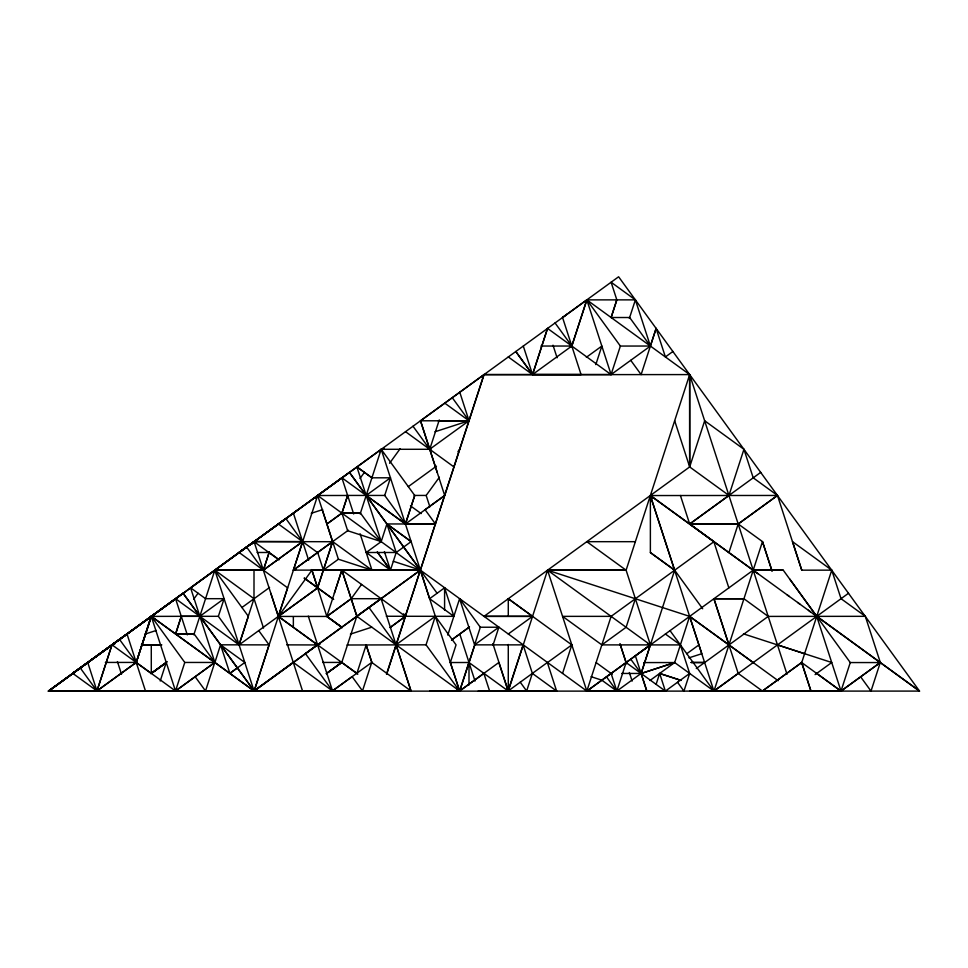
<?xml version="1.0" encoding="UTF-8"?>
<svg xmlns="http://www.w3.org/2000/svg" width="968" height="968" viewBox="0 0 968 968"><rect width="100%" height="100%" fill="white"/><g stroke="black" fill="none" stroke-linecap="round" stroke-linejoin="round"><path stroke-width="1.45" d="M444.59 610.324L444.602 587.806L429.611 598.696L420.318 570.176L356.793 616.265M468.996 685.041L469.008 662.523L474.961 644.349M508.273 644.482L508.273 691.067L547.561 570.176L626.102 570.188L650.399 644.894L641.106 673.45L616.822 691.079L601.842 680.189M508.285 616.338L508.285 598.708L571.822 644.894L562.541 673.425M341.123 626.853L326.845 616.434L341.849 570.152L357.035 616.858M48.436 690.97L151.335 616.386L181.306 616.326L175.607 633.992L194.132 633.967L214.872 662.487L220.571 644.821L269.08 644.882L254.136 691.116L420.354 570.164L437.1 593.251M347.645 495.471L341.922 513.088L326.93 524.003L341.922 513.125L347.645 495.471L317.649 495.519L315.774 497.988M366.194 552.498L396.19 552.498L390.467 570.104L366.194 552.498L381.198 541.608L386.91 523.954L435.455 523.99L425.085 509.725L444.736 495.471L484.073 374.64L689.652 374.592L787.008 674.273M286.734 644.87L317.625 644.954L278.361 616.434L317.625 587.915L239.084 644.87L175.559 598.684L151.262 616.301L136.234 662.427L96.945 690.934L72.697 673.317L151.274 616.289L184.779 662.451L214.787 662.451L175.511 690.983L111.961 644.797L96.969 690.983L145.466 690.958L126.977 633.895L97.042 655.76M111.985 644.809L96.969 690.958L80.199 667.86L72.721 673.365L119.487 639.376L136.234 662.427L96.945 690.922L87.701 662.427L72.733 673.365M154.13 615.418L151.274 616.35L136.21 662.572L150.512 672.917M135.847 663.685L151.298 616.338L254.064 691.031L214.835 570.152L254.112 541.584L302.645 541.656L293.389 570.116L420.414 570.14L349.4 472.36L317.649 495.507L315.943 497.879M160.228 681L166.242 662.451L150.778 673.692M181.306 616.338L175.583 633.967L194.132 633.967M195.149 676.717L205.518 690.983L214.787 662.463L175.511 690.983L184.779 662.451M193.806 634.839L214.835 570.152L263.356 570.164L302.609 541.632L285.875 518.558L278.385 523.978L318.085 552.958M212.996 572.584L214.751 570.176L248.365 616.338L239.084 644.87L218.369 616.313L224.104 598.684L205.555 598.684L190.551 587.77L214.787 570.116M238.999 644.857L253.991 598.708L254.015 570.2M263.393 570.091L269.298 551.917L263.393 570.091L214.823 570.152L254.027 598.708L263.526 628.075M360.096 533.767L371.93 570.104L338.389 559.226L317.649 495.483L254.124 691.14L48.545 691.164L919.527 691.091L618.612 276.775L48.569 691.176L51.401 690.293M342.309 627.688L326.845 616.434L311.732 569.595L317.625 587.794L332.653 541.584L371.894 570.128M317.625 587.794L332.629 541.596L293.401 570.104L296.232 569.196M334.347 593.239L341.825 570.176M360.156 513.972L381.186 449.285L383.994 448.365M435.443 523.99L405.459 523.99L384.707 495.447L390.455 477.805L371.906 477.817L356.902 466.915L381.211 541.608L347.657 530.73L341.922 513.088L360.459 513.088L381.198 541.608M327.499 672.808L341.777 662.427L356.805 616.277L459.57 690.995L456.714 690.075M356.853 673.522L366.134 645.003L372.111 663.104M293.389 513.125L341.922 477.805L405.423 523.966L414.727 495.459L381.198 449.297L379.42 451.717M439.278 419.93L429.731 449.297L412.997 426.222M371.748 662.415L362.492 690.91L352.134 676.644L332.508 690.874L371.748 662.415L410.976 690.958L253.991 690.91L293.268 662.378L332.532 690.934L308.296 616.144M386.486 674.2L483.915 374.58M386.813 673.861L405.011 617.814M459.57 690.995L426.041 644.821L435.31 616.301L453.871 616.338L444.602 587.806M447.773 635.068L459.594 598.708L480.309 627.228L498.847 627.228L493.123 644.857M567.188 314.14L562.553 317.516L581.066 374.58L532.533 374.543L515.775 351.481L532.545 374.58L547.561 328.418L611.062 374.58L650.387 346.06L656.11 328.406L665.391 356.938L672.893 351.493M508.273 356.938L532.545 374.568L547.525 328.406M489.59 691.019L483.867 673.389L459.594 691.019L468.863 662.499L449.914 662.535M480.309 627.228L474.586 644.857L523.107 644.87L532.376 673.401L556.612 691.031L547.356 662.511L508.103 691.031L498.822 662.511L459.594 691.043L381.186 449.273M475.227 643.526L459.739 691.067L429.744 691.043M571.423 347.294L586.826 299.874L635.383 299.874L650.387 346.036L620.379 346.06L586.826 299.874L562.565 317.504M650.387 346.048L629.648 317.516L611.111 317.516L616.834 299.874L611.111 282.233L635.383 299.874L629.357 318.424M595.816 364.609L601.842 346.06L586.366 357.301M611.111 317.516L616.834 299.874M523.107 644.882L508.103 691.031L556.612 691.031M484 374.568L611.062 374.58L620.379 346.06M532.364 673.389L526.64 691.007L520.24 682.186M656.122 328.406L641.119 374.592L630.749 360.326M728.856 587.891L713.864 541.741L611.123 616.362L586.85 691.067L317.661 495.519M665.391 634.016L680.395 644.918L689.664 673.45L665.391 691.091L586.814 691.031L547.561 570.188L626.09 570.212L689.664 374.592L586.826 299.874L571.822 346.036L540.931 346.036M635.383 598.732L626.115 627.264L601.854 644.894L562.577 616.362L611.111 616.362M606.476 676.826L616.834 691.091L626.115 662.56L665.367 691.091L659.656 673.45L681.085 680.419L659.656 673.45L656.135 684.303M640.84 674.297L674.648 570.212L650.327 495.555L777.473 495.459L801.746 570.164L831.754 570.152L841.035 598.696L865.319 616.326L880.323 662.487M630.749 659.184L641.106 673.45L646.83 691.091L635.383 655.82L650.399 644.93L547.573 570.2L689.627 616.374L674.66 662.584L640.683 673.631L674.648 662.56L649.952 680.504M508.273 598.732L532.545 616.374L484 616.374L689.676 466.927L704.668 420.765L743.944 449.297L728.952 495.459L689.676 524.015L680.407 495.483M689.664 673.462L683.94 691.091L677.527 682.271M813.205 613.688L919.527 691.091L728.928 552.546L738.185 524.003L777.473 495.459L753.213 477.817L743.956 449.297M753.213 570.116L762.481 541.596L738.209 523.978L777.473 495.459M801.335 663.758L831.754 570.152L792.49 541.632L801.746 570.164M589.706 690.196L586.874 691.116L753.201 570.176L783.233 570.164L850.267 662.56L840.998 691.091L816.738 691.091M142.042 644.87L151.335 616.386L183.049 593.227L254.136 690.97M390.455 477.805L366.17 495.434L405.435 523.978L414.727 495.459M357.095 616.894L341.91 570.14L405.483 616.374L390.007 627.615L405.411 616.265L420.354 570.164M482.173 377.012L484.012 374.616L420.523 420.777L444.675 495.471L420.414 570.14L311.006 570.261M151.335 616.386L149.52 618.721L151.286 616.326L254.124 690.983L183.061 593.215L48.485 691.007L72.757 690.995L67.01 691.043M193.636 599.313L198.053 593.227M252.309 544.016L254.052 541.584L302.524 690.898M359.999 478.434L364.428 472.372M311.89 570.249L278.361 616.41L357.24 673.668M330.887 544.101L332.617 541.729L322.15 509.543M389.559 463.285L400.159 448.704M414.171 495.434L426.162 495.434L439.399 477.212M457.924 451.705L459.691 449.273M361.56 584.43L351.19 598.696L381.198 598.708M127.038 633.992L131.66 630.616M246.622 547.017L239.132 552.486L278.421 524.015L239.12 552.498L287.593 587.818L278.3 616.338L270.822 593.263M175.571 598.865L87.798 662.62M278.385 523.978L298.011 509.749M229.876 673.365L244.807 662.487L220.547 644.845L229.876 673.365L237.354 667.896M215.973 569.245L254.039 541.56L332.617 541.717M263.417 534.893L285.85 518.545M72.794 673.534L48.509 691.164L381.247 449.297L430.99 449.285M532.521 374.555L571.798 346.048M224.104 598.684L199.819 616.313L180.701 616.301L218.369 616.313M302.609 541.632L263.332 570.152L246.61 547.077M429.671 449.285L469.008 420.765L459.788 392.258M166.278 662.463L151.298 673.377L151.274 644.845M241.903 607.529L254.027 598.708M254.1 598.696L269.564 587.455M293.377 570.116L348.395 530.186M408.302 486.626L436.483 466.14M151.431 673.256L167.319 661.713M152.049 673.014L166.339 662.644M405.459 523.99L444.736 495.471M411.158 541.596L396.202 552.486L386.91 523.954L411.158 541.596L386.885 523.978M326.845 616.434L351.106 598.805L326.845 616.434L278.324 616.434M253.979 690.934L381.065 598.648L411.025 690.983L48.46 691.031L51.292 690.063L48.533 691.14M341.789 662.415L326.313 673.643L341.789 662.415L322.646 662.439M411.013 690.97L396.009 644.821L435.31 616.301L456.061 644.857L450.338 662.487L459.606 691.019M469.383 627.022L451.439 640.066L469.492 626.962M498.847 627.228L474.586 644.857L459.582 598.696M508.285 633.98L532.557 616.35L484.012 616.338M547.38 662.644L571.834 644.894M686.772 653.715L698.92 644.906L689.627 616.386L753.189 662.535M696.295 668.561L704.619 662.511L691.128 662.499M704.668 662.548L728.94 644.918L713.924 598.72L743.932 598.732L768.193 616.422L728.965 644.954M848.549 593.239L713.948 691.091L689.652 691.091M850.267 662.56L880.275 662.56L840.998 691.091L801.685 662.535L762.421 691.043L738.16 673.401L713.888 691.019L674.66 662.548L643.768 662.584M815.08 674.611L831.742 662.511L743.46 633.859M338.389 559.226L323.397 570.104L317.661 552.498M317.552 644.773L305.416 653.582L332.532 690.934M760.727 472.372L689.676 524.015L738.185 524.003L689.664 523.978L728.928 552.546M801.685 662.535L762.421 691.019L810.954 691.055L801.685 662.535L810.954 691.067M434.959 431.788L468.935 420.753L438.056 420.753M311.26 513.294L322.683 509.591M111.985 644.87L114.853 643.901M144.837 634.161L156.272 630.458M317.54 644.785L320.396 643.865M350.38 634.137L371.797 627.179M589.645 690.111L586.826 691.067L650.363 644.894L647.519 643.974M688.913 657.853L701.776 653.727L698.92 644.906M341.934 513.125L360.459 513.088M452.286 397.715L469.044 420.79L420.499 420.79L437.209 472.384M347.052 495.434L384.707 495.447M635.371 541.681L586.814 541.681L626.102 570.212M257.137 552.486L269.14 552.486L278.832 559.528M783.233 570.164L753.225 570.164L713.948 691.091L840.95 691.079L880.275 662.56L871.006 691.091L860.637 676.826M743.932 598.744L713.924 598.72L738.209 673.462M386.305 616.265L435.298 616.313M865.319 616.326L768.144 616.41M160.494 644.857L141.388 644.857L161.825 644.882M347.016 645.003L426.041 644.821M601.854 644.894L680.395 644.918M105.355 662.427L136.234 662.427M691.14 662.511L704.631 662.511M621.613 673.45L641.106 673.45M478.265 691.043L508.273 691.067L469.008 662.523M224.104 691.007L229.827 691.007M127.05 691.152L175.619 691.2M777.449 644.894L804.59 653.702M393.323 561.295L420.463 570.104L349.4 472.36M591.097 676.692L602.519 680.407M314.781 643.938L317.625 644.954M728.94 495.434L689.676 466.939L674.672 420.753M713.924 541.62L650.375 495.459L650.375 552.583L674.648 570.212M757.847 573.685L650.327 495.555L713.924 691.091L670.025 630.64M787.02 594.667L789.307 596.53M797.729 602.447L800.016 604.31M808.449 610.227L810.724 612.091M444.784 403.16L469.044 420.802M650.375 552.583L674.66 570.212L702.683 608.775M816.738 673.462L841.01 691.091L816.726 616.374L789.634 578.937M689.652 616.362L778.187 680.71M405.495 431.667L453.98 466.951M410.456 505.816L421.165 513.584M596.264 662.669L612.151 674.212M429.611 598.696L453.871 616.338M304.279 578.114L333.694 599.458M254.015 541.693L279.002 559.843M304.291 578.198L333.089 599.047M326.857 616.301L341.147 626.671M340.724 661.701L357.833 674.127M356.914 466.903L371.906 477.817M652.093 497.988L650.327 495.555L652.166 497.951M390.467 570.104L377.217 551.893L390.419 570.128L384.405 551.591M555.051 322.949L571.822 346.036M403.656 613.845L405.411 616.265M368.929 607.456L396.045 644.809M258.722 630.604L269.092 644.87M586.826 299.874L611.111 374.592M553.006 345.201L557.096 357.809M619.968 643.672L626.502 663.782M523.289 346.036L532.545 374.58M620.173 644.349L626.09 662.548M629.357 672.542L632.14 681.097M611.111 673.462L616.846 691.091M492.869 643.659L508.273 691.055M426.162 495.434L429.877 506.845M459.776 634.004L475.022 681.061M341.898 477.829L353.683 513.996M366.146 644.833L372.039 663.189M293.377 513.113L308.647 560.266M190.563 587.77L214.872 662.475M175.559 598.696L187.296 634.863M151.25 616.277L175.511 690.983M117.43 661.616L121.52 674.188M293.352 616.737L293.364 627.24M772.028 570.975L762.469 541.596L772.04 570.975M689.676 466.939L689.652 374.616L689.676 466.927"/></g></svg>
